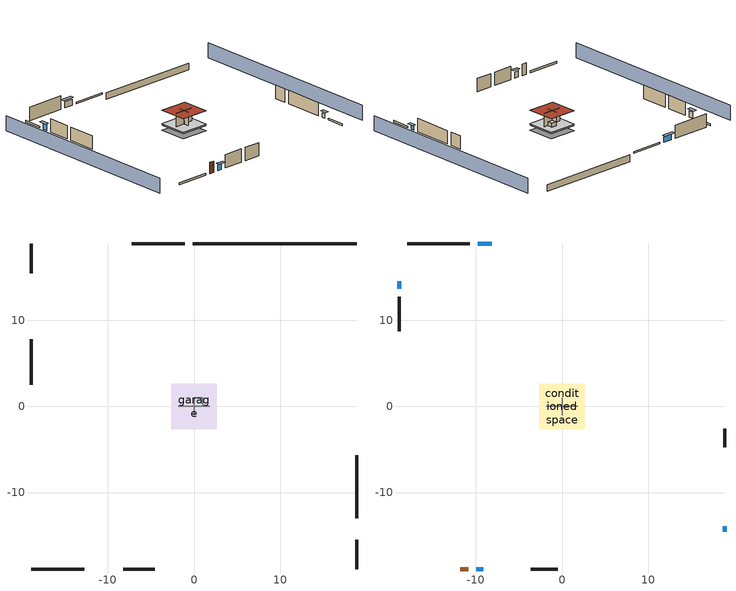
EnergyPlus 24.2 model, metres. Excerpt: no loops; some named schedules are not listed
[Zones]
central ac and furnace airloop ret air zone
 floor adiabatic (AdiabaticConst): 0,0 0,1 1,1 1,0 z0
 wall adiabatic (AdiabaticConst): 0,1 0,0 1,0 1,1 0,1 z0:1
 ceiling adiabatic (AdiabaticConst): 1,0 1,1 0,1 0,0 z1
crawlspace - vented
 floor foundation (Slab2 construction): -2.63,-2.63 -2.63,2.63 2.63,2.63 2.63,-2.63 z-0.91
 wall outside (RimJoist1 construction): -1.09,18.89 -7.22,18.89 z0.3:0.61
 wall outside (RimJoist2 construction): 18.89,-18.89 18.89,-15.47 z0.3:0.61
 wall outside (RimJoist3 construction): -18.89,-18.89 -12.76,-18.89 z0.3:0.61
 wall outside (RimJoist4 construction): -18.89,18.89 -18.89,15.47 z0.3:0.61
 wall foundation (FoundationWall1 construction): 18.89,18.89 -0.16,18.89 z-0.91:0.3
garage
 floor foundation (Slab1 construction): -2.59,-2.59 -2.59,2.59 2.59,2.59 2.59,-2.59 z0
 wall outside (Wall1 construction): 18.89,-12.98 18.89,-5.67 z0.3:2.74
 wall outside (Wall2 construction): -8.22,-18.89 -4.56,-18.89 z0.3:2.74
 wall outside (Wall9 construction): -18.89,7.81 -18.89,2.54 z0.3:2.74
 wall to conditioned space (Wall5 construction Reversed): 1.83,0 -1.83,0 z0.3:2.74
 wall to conditioned space (Wall6 construction Reversed): 0,1.02 0,-1.02 z0.3:2.74
 roof outside (Roof1 construction): -2.59,2.59 -2.59,-2.59 2.59,-2.59 2.59,2.59 z2.74
conditioned space
 floor to crawlspace - vented (Floor1 construction): -2.63,-2.63 -2.63,2.63 2.63,2.63 2.63,-2.63 z0.3
 wall outside (AdiabaticWallConstruction 1): -11.83,-18.89 -10.92,-18.89 z0.3:2.34
 wall outside (AdiabaticWallConstruction): -8.15,18.89 -9.79,18.89 z0.3:1.37; 18.89,-14.55 18.89,-13.91 z0.3:1.13; -9.99,-18.89 -9.15,-18.89 / -18.89,14.54 -18.89,13.69 z0.3:1.43
 wall outside (Wall3 construction): -10.71,18.89 -17.96,18.89 z0.3:2.74
 wall outside (Wall4 construction): 18.89,-4.74 18.89,-2.58 z0.3:2.74
 wall outside (Wall7 construction): -3.63,-18.89 -0.48,-18.89 z0.3:2.74
 wall outside (Wall8 construction): -18.89,12.76 -18.89,8.73 z0.3:2.74
 window (WindowConstruction): -8.15,18.89 -9.79,18.89 z0.3:1.37
 window (WindowConstruction 1): 18.89,-14.54 18.89,-13.91 z0.3:1.13
 window (WindowConstruction 2): -9.99,-18.89 -9.15,-18.89 z0.3:1.43
 window (WindowConstruction 3): -18.89,14.54 -18.89,13.69 z0.3:1.43
 door (Door): -11.83,-18.89 -10.92,-18.89 z0.3:2.34
 roof outside (Roof2 construction): -2.63,2.63 -2.63,-2.63 2.63,-2.63 2.63,2.63 z2.74
shading: -23.46,18.89 -23.46,-18.89 / 23.46,-18.89 23.46,18.89 z0:2.74; -10.09,18.89 -7.84,18.89 -7.84,19.5 -10.09,19.5 z1.68; 18.89,-13.61 18.89,-14.85 19.5,-14.85 19.5,-13.61 z1.43; -8.84,-18.89 -10.29,-18.89 -10.29,-19.5 -8.84,-19.5 z1.74; -18.89,13.38 -18.89,14.85 -19.5,14.85 -19.5,13.38 z1.74
[Building]
Building 1: Terrain=Suburbs
[Site:Location]
Portland Intl Arpt_OR: Latitude {deg}=45.59; Longitude {deg}=-122.6; Time Zone {hr}=-8; Elevation {m}=33; Keep Site Location Information=Yes
[Site:GroundTemperature:Shallow]
10.2558, 8.96328, 8.85977, 9.47314, 11.9355, 14.3863, 16.5111, 17.8571, 17.9714, 16.8767, 14.8061, 12.4304
[Site:WaterMainsTemperature]
Calculation Method=Schedule; Temperature Schedule=mains temperature schedule
[Material] Roughness=Rough; Thermal Absorptance=0.9
Name | Thickness {m} | Conductivity {W/m-K} | Density {kg/m3} | Specific Heat {J/kg-K} | Solar Absorptance | Visible Absorptance
aluminum siding | 0.009525 | 0.089435 | 177.822 | 1046.75 | 0.5 | 0.5
asphalt or fiberglass shingles | 0.00635 | 0.162714 | 1121.4 | 1465.45 | 0.85 | 0.85
concrete 4.0 in. | 0.1016 | 1.803125 | 2242.8 | 837.4 | 0.7 | 0.7
concrete 8.0 in. | 0.2032 | 1.803125 | 2242.8 | 837.4 | 0.7 | 0.7
door material | 0.04445 | 0.0612267 | 512.64 | 1214.23 | 0.7 | 0.7
floor covering | 0.0127 | 0.0433444 | 54.468 | 1339.84 | 0.6 | 0.6
floor stud and cavity | 0.1397 | 0.923637 | 92.3553 | 1139.71 | 0.7 | 0.7
furniture material conditioned space 1; furniture material garage 1 | 0.1524 | 0.115458 | 640.8 | 1214.23 | 0.6 | 0.6
gypsum board | 0.0127 | 0.160291 | 801 | 837.4 | 0.6 | 0.6
osb sheathing 0.5 in. | 0.0127 | 0.115458 | 512.64 | 1214.23 | 0.6 | 0.6
osb sheathing 0.5 in. 1; osb sheathing 0.5 in. 2; osb sheathing 0.5 in. 3 | 0.0127 | 0.115458 | 512.64 | 1214.23 | 0.7 | 0.7
osb sheathing 0.75 in. | 0.01905 | 0.115458 | 512.64 | 1214.23 | 0.7 | 0.7
rim joist stud and cavity | 0.0508 | 0.178289 | 50.32683 | 1063.81 | 0.6 | 0.6
roof rigid ins | 0.00254769 | 0.029427 | 32.04 | 1214.23 | 0.7 | 0.7
roof stud and cavity | 0.2032 | 0.151258 | 78.34581 | 1123.46 | 0.7 | 0.7
soil 0.5 in. | 0.0127 | 1.3848 | 1842.3 | 418.7 | 0.7 | 0.7
wall rigid ins | 0.512978 | 0.029427 | 32.04 | 1214.23 | 0.7 | 0.7
wall stud and cavity | 0.1397 | 0.419005 | 139.0536 | 1170.24 | 0.6 | 0.6
wall stud and cavity 1 | 0.1397 | 0.549615 | 139.0536 | 1170.24 | 0.7 | 0.7
wall stud and cavity 2 | 0.1397 | 0.506836 | 139.0536 | 1170.24 | 0.7 | 0.7
wall stud and cavity 3 | 0.0889 | 0.380278 | 52.3479 | 1209.89 | 0.7 | 0.7
wall stud and cavity 4 | 0.0889 | 0.391764 | 83.0341 | 1211.67 | 0.7 | 0.7
wood siding; wood siding 1 | 0.0254 | 0.102417 | 544.68 | 1172.36 | 0.7 | 0.7
[Material:NoMass]
Adiabatic: Roughness=Rough; Thermal Resistance {m2-K/W}=176.1; Thermal Absorptance=0.9; Solar Absorptance=0.7; Visible Absorptance=0.7
[WindowMaterial:SimpleGlazingSystem]
WindowMaterial: U-Factor {W/m2-K}=6.58648; Solar Heat Gain Coefficient=0.76
[Construction]
AdiabaticConst: Adiabatic
AdiabaticWallConstruction: wood siding, wall rigid ins, wall stud and cavity 3, gypsum board
AdiabaticWallConstruction 1: wood siding 1, wall rigid ins, wall stud and cavity 3, gypsum board
Door: door material
Floor1 construction: floor stud and cavity, osb sheathing 0.75 in., floor covering
FoundationWall1 construction: concrete 8.0 in.
furniture construction conditioned space 1: furniture material conditioned space 1
furniture construction garage 1: furniture material garage 1
PartitionWallConstruction: gypsum board, wall stud and cavity 4, gypsum board
RimJoist1 construction; RimJoist2 construction; RimJoist3 construction; RimJoist4 construction: aluminum siding, rim joist stud and cavity
Roof1 construction: asphalt or fiberglass shingles, roof rigid ins, osb sheathing 0.5 in.
Roof2 construction: asphalt or fiberglass shingles, osb sheathing 0.75 in., roof stud and cavity, gypsum board
Slab1 construction: concrete 4.0 in.
Slab2 construction: soil 0.5 in.
Wall1 construction; Wall2 construction: aluminum siding, osb sheathing 0.5 in. 1, wall stud and cavity
Wall3 construction; Wall4 construction: aluminum siding, osb sheathing 0.5 in. 1, wall stud and cavity 1, gypsum board
Wall5 construction Reversed: gypsum board, wall stud and cavity 2, osb sheathing 0.5 in. 2
Wall6 construction Reversed: gypsum board, wall stud and cavity 2, osb sheathing 0.5 in. 3
Wall7 construction; Wall8 construction: aluminum siding, osb sheathing 0.5 in. 3, wall stud and cavity 1, gypsum board
Wall9 construction: aluminum siding, osb sheathing 0.5 in. 3, wall stud and cavity
WindowConstruction; WindowConstruction 1; WindowConstruction 2; WindowConstruction 3: WindowMaterial
[Zone] Multiplier=1
Name | Volume {m3} | Part of Total Floor Area
central ac and furnace airloop ret air zone | 1 | No
conditioned space | 67.5074 | Yes
crawlspace - vented | 33.7537 | Yes
garage | 65.242 | Yes
[Space]
Name | Zone | Space Type | Volume {m3}
central ac and furnace airloop ret air space | central ac and furnace airloop ret air zone | Plenum Space Type
conditioned space 1 | conditioned space |  | 67.5074
crawlspace - vented 1 | crawlspace - vented |  | 33.7537
garage 1 | garage |  | 65.242
[SpaceList]
Plenum Space Type: central ac and furnace airloop ret air space
[OtherEquipment] Design Level Calculation Method=EquipmentLevel
Name | Fuel Type | Zone or ZoneList or Space or SpaceList | Schedule | Design Level {W} | Fraction Latent | Fraction Radiant | Fraction Lost
central ac and furnace airloop_0 RetCondToRP; central ac and furnace airloop_0 RetSensLkToRP | None | central ac and furnace airloop ret air space | Always On Discrete | 0 | 0 | 0 | 0
central ac and furnace airloop_0 RetLatLkToRP | None | central ac and furnace airloop ret air space | Always On Discrete | 0 | 1 | 0 | 0
central ac and furnace airloop_0 SupCondToLv; central ac and furnace airloop_0 SupSensLkToCond; mech vent house fan sensible load; water heater sens | None | conditioned space 1 | Always On Discrete | 0 | 0 | 0 | 0
central ac and furnace airloop_0 SupLatLkToCond; mech vent house fan latent load; water heater lat | None | conditioned space 1 | Always On Discrete | 0 | 1 | 0 | 0
clothes dryer 1 | NaturalGas | conditioned space 1 | clothes_dryer | 5471.9 | 0.015 | 0.081 | 0.85
cooking range 1 | Electricity | conditioned space 1 | cooking_range | 0 | 0.08 | 0.432 | 0.2
general water use latent | None | conditioned space 1 | general water use schedule | 44.1266 | 1 | 0 | 0
general water use sensible | None | conditioned space 1 | general water use schedule | -43.4886 | 0 | 0.6 | 0
water heater energy adjustment1 | Electricity | conditioned space 1 | Always On Discrete | 0.01 | 0 | 0 | 1
central ac and furnace airloop_0 RetCondToDZ; central ac and furnace airloop_0 SupCondToDZ; central ac and furnace airloop_0 SupSensLkToDZ | None | crawlspace - vented 1 | Always On Discrete | 0 | 0 | 0 | 0
central ac and furnace airloop_0 SupLatLkToDZ | None | crawlspace - vented 1 | Always On Discrete | 0 | 1 | 0 | 0
[SurfaceProperty:IncidentSolarMultiplier] Incident Solar Multiplier=1; Incident Solar Multiplier Schedule=trans schedule winter=0.85 summer=0.7
Window1; Window2; Window3; Window4
[InternalMass]
Name | Construction | Zone or ZoneList | Space or SpaceList | Surface Area {m2}
furniture mass conditioned space 1 | furniture construction conditioned space 1 | conditioned space | conditioned space 1 | 11.07404
partition wall mass | PartitionWallConstruction | conditioned space | conditioned space 1 | 27.68511
furniture mass garage 1 | furniture construction garage 1 | garage | garage 1 | 2.67561
[Lights] Design Level Calculation Method=LightingLevel; Return Air Fraction=0; Fraction Radiant=0.6; Fraction Visible=0.2; Fraction Replaceable=1
Name | Zone or ZoneList or Space or SpaceList | Schedule | Lighting Level {W}
interior lighting | conditioned space 1 | lighting_interior | 392.689
garage lighting | garage 1 | lighting_garage | 52.7808
[People]
occupants: Zone or ZoneList or Space or SpaceList=conditioned space 1; Number of People Schedule=occupants; Number of People Calculation Method=People; Number of People=2; Fraction Radiant=0.314171; Sensible Heat Fraction=0.56303; Activity Level Schedule=occupants activity schedule; Carbon Dioxide Generation Rate {m3/s-W}=0; Enable ASHRAE 55 Comfort Warnings=No; Mean Radiant Temperature Calculation Type=EnclosureAveraged
[ElectricEquipment] Zone or ZoneList or Space or SpaceList=conditioned space 1; Design Level Calculation Method=EquipmentLevel
Name | Schedule | Design Level {W} | Fraction Latent | Fraction Radiant | Fraction Lost
clothes dryer | clothes_dryer | 411.88 | 0.015 | 0.081 | 0.85
clothes washer | clothes_washer | 333.786 | 0.03 | 0.162 | 0.7
cooking range | cooking_range | 1351.13 | 0.08 | 0.432 | 0.2
dishwasher | dishwasher | 529.199 | 0.3 | 0.18 | 0.4
fridge | fridge schedule | 45.9075 | 0 | 0.6 | 0
mech vent bath fan 0 | mech vent bath fan 0 schedule | 15 | 0 | 0 | 1
mech vent house fan | mech vent house fan schedule | 0 | 0 | 0 | 1
mech vent house fan cfis | mech vent house fan cfis schedule | 0 | 0 | 0 | 0
mech vent range fan 0 | mech vent range fan 0 schedule | 30 | 0 | 0 | 1
misc plug loads | plug_loads_other | 480.471 | 0.021 | 0.558 | 0.049
misc tv | plug_loads_tv | 689.401 | 0 | 0.6 | 0
whole house fan | Always On Discrete | 0 | 0 | 0 | 1
[ZoneInfiltration:DesignFlowRate] Schedule=Always On Discrete
Name | Zone or ZoneList or Space or SpaceList | Design Flow Rate Calculation Method | Design Flow Rate {m3/s} | Air Changes per Hour {1/hr} | Constant Term Coefficient | Temperature Term Coefficient | Velocity Term Coefficient | Velocity Squared Term Coefficient
infil flow; natural vent flow; whole house fan flow | conditioned space 1 | Flow/Zone | 0
crawlspace_vented 1 duct leakage imbalance infil flow | crawlspace - vented 1 | Flow/Zone | 0
infil crawlspace - vented 1 | crawlspace - vented 1 | AirChanges/Hour |  | 2.6013 | 1 | 0 | 0 | 0
[ZoneMixing] Schedule=Always On Continuous; Design Flow Rate Calculation Method=Flow/Zone; Design Flow Rate {m3/s}=0
Name | Zone or Space | Source Zone or Space
central ac and furnace airloop_0 ZoneMixDZToCond mix | conditioned space | crawlspace - vented
central ac and furnace airloop_0 ZoneMixCondToDZ mix | crawlspace - vented | conditioned space
[SurfaceProperty:ExposedFoundationPerimeter] Exposed Perimeter Calculation Method=TotalExposedPerimeter
Name | Total Exposed Perimeter {m}
Slab2 | 19.05
Slab1 | 16.24584
[ZoneInfiltration:EffectiveLeakageArea]
infil garage 1: Zone or Space=garage 1; Schedule=Always On Discrete; Effective Air Leakage Area {cm2}=271.837; Stack Coefficient=0.000129147; Wind Coefficient=4.64657e-05
[AvailabilityManager:Scheduled]
central ac and furnace airloop Availability Manager: Schedule=Always On Discrete
[AirLoopHVAC:ReturnPlenum]
Air Loop HVAC Return Plenum 1: Zone=central ac and furnace airloop ret air zone
[WaterUse:Equipment]
dishwasher: Peak Flow Rate {m3/s}=9.40608e-06; Flow Rate Fraction Schedule=hot_water_dishwasher
[Foundation:Kiva] Wall Depth Below Slab {m}=0.2032
Name | Initial Indoor Air Temperature {C} | Wall Height Above Grade {m}
Foundation Kiva 1 | 13.4258 | 0.1016
Foundation Kiva 2 | 7.47214 | 0.3048
[Foundation:Kiva:Settings]
Soil Conductivity {W/m-K}=1.3848; Soil Density {kg/m3}=1842.3; Soil Specific Heat {J/kg-K}=418.7; Ground Solar Absorptivity=0.9; Ground Thermal Absorptivity=0.9; Ground Surface Roughness {m}=0.03; Far-Field Width {m}=40; Deep-Ground Boundary Condition=ZeroFlux; Deep-Ground Depth {m}=40; Minimum Cell Dimension {m}=0.2; Maximum Cell Growth Coefficient=3; Simulation Timestep=Timestep
[Exterior:Lights]
exterior lighting: Schedule=exterior lighting schedule; Design Level {W}=26.4427
[EnergyManagementSystem:GlobalVariable]
central_ac_and_furnace_airloop_0_DuctImbalLkExhFanEquivCond
central_ac_and_furnace_airloop_0_DuctImbalLkExhFanEquivDZ
central_ac_and_furnace_airloop_0_DuctImbalLkSupFanEquivCond
central_ac_and_furnace_airloop_0_DuctImbalLkSupFanEquivDZ
central_ac_and_furnace_airloop_0_DZ_T
central_ac_and_furnace_airloop_0_DZ_W
central_ac_and_furnace_airloop_0_RetCondToDZ
central_ac_and_furnace_airloop_0_RetCondToRP
central_ac_and_furnace_airloop_0_RetLatLkToRP
central_ac_and_furnace_airloop_0_RetSensLkToRP
central_ac_and_furnace_airloop_0_SupCondToDZ
central_ac_and_furnace_airloop_0_SupCondToLv
central_ac_and_furnace_airloop_0_SupLatLkToCond
central_ac_and_furnace_airloop_0_SupLatLkToDZ
central_ac_and_furnace_airloop_0_SupSensLkToCond
central_ac_and_furnace_airloop_0_SupSensLkToDZ
central_ac_and_furnace_airloop_0_ZoneMixCondToDZ
central_ac_and_furnace_airloop_0_ZoneMixDZToCond
central_ac_and_furnace_airloop_AH_MFR
central_ac_and_furnace_airloop_AH_Tout
central_ac_and_furnace_airloop_AH_VFR
central_ac_and_furnace_airloop_AH_Wout
central_ac_and_furnace_airloop_Fan_RTF
central_ac_and_furnace_airloop_RA_T
central_ac_and_furnace_airloop_Ra_W
infil_program_Qfan
infil_program_Qinf
natural_vent_program_Qnv
natural_vent_program_Qwhf
[EnergyManagementSystem:Sensor]
Name | Output:Variable or Output:Meter Index Key | Output:Variable or Output:Meter
airflow_gain | infil flow | Infiltration Sensible Heat Gain Energy
airflow_gain_1 | natural vent flow | Infiltration Sensible Heat Gain Energy
airflow_gain_2 | whole house fan flow | Infiltration Sensible Heat Gain Energy
airflow_loss | infil flow | Infiltration Sensible Heat Loss Energy
airflow_loss_1 | natural vent flow | Infiltration Sensible Heat Loss Energy
airflow_loss_2 | whole house fan flow | Infiltration Sensible Heat Loss Energy
central_ac_and_furnace_airloop_0_DZ_T_s | crawlspace - vented | Zone Air Temperature
central_ac_and_furnace_airloop_0_DZ_W_s | crawlspace - vented | Zone Mean Air Humidity Ratio
central_ac_and_furnace_airloop_AH_MFR_s | Node 8 | System Node Mass Flow Rate
central_ac_and_furnace_airloop_AH_Tout_s | Node 8 | System Node Temperature
central_ac_and_furnace_airloop_AH_VFR_s | Node 8 | System Node Current Density Volume Flow Rate
central_ac_and_furnace_airloop_AH_Wout_s | Node 8 | System Node Humidity Ratio
central_ac_and_furnace_airloop_RA_T_s | Node 11 | System Node Temperature
central_ac_and_furnace_airloop_Ra_W_s | Node 11 | System Node Humidity Ratio
clg_load_cond |  | Cooling:EnergyTransfer:Zone:CONDITIONED SPACE
clg_load_duct |  | Cooling:EnergyTransfer:Zone:CENTRAL AC AND FURNACE AIRLOOP RET AIR ZONE
clg_sp_s; clg_sp_s_1 | cooling setpoint | Schedule Value
clothes_dryer_exhaust_0_sch_s | clothes_dryer | Schedule Value
cool_season | cooling season schedule | Schedule Value
ducts_conv | central ac and furnace airloop_0 RetCondToRP | Other Equipment Convective Heating Energy
ducts_conv_1 | central ac and furnace airloop_0 RetLatLkToRP | Other Equipment Convective Heating Energy
ducts_conv_2 | central ac and furnace airloop_0 RetSensLkToRP | Other Equipment Convective Heating Energy
ducts_conv_3 | central ac and furnace airloop_0 SupCondToLv | Other Equipment Convective Heating Energy
ducts_conv_4 | central ac and furnace airloop_0 SupLatLkToCond | Other Equipment Convective Heating Energy
ducts_conv_5 | central ac and furnace airloop_0 SupSensLkToCond | Other Equipment Convective Heating Energy
ducts_rad | central ac and furnace airloop_0 RetCondToRP | Other Equipment Radiant Heating Energy
ducts_rad_1 | central ac and furnace airloop_0 RetLatLkToRP | Other Equipment Radiant Heating Energy
ducts_rad_2 | central ac and furnace airloop_0 RetSensLkToRP | Other Equipment Radiant Heating Energy
ducts_rad_3 | central ac and furnace airloop_0 SupCondToLv | Other Equipment Radiant Heating Energy
ducts_rad_4 | central ac and furnace airloop_0 SupLatLkToCond | Other Equipment Radiant Heating Energy
ducts_rad_5 | central ac and furnace airloop_0 SupSensLkToCond | Other Equipment Radiant Heating Energy
htg_load_cond |  | Heating:EnergyTransfer:Zone:CONDITIONED SPACE
htg_load_duct |  | Heating:EnergyTransfer:Zone:CENTRAL AC AND FURNACE AIRLOOP RET AIR ZONE
htg_sp_s; htg_sp_s_1 | heating setpoint | Schedule Value
ig_ee_conv | clothes dryer | Electric Equipment Convective Heating Energy
ig_ee_conv_2 | cooking range | Electric Equipment Convective Heating Energy
ig_ee_conv_3 | dishwasher | Electric Equipment Convective Heating Energy
ig_ee_conv_4 | fridge | Electric Equipment Convective Heating Energy
ig_ee_conv_5 | misc plug loads | Electric Equipment Convective Heating Energy
ig_ee_conv_6 | misc tv | Electric Equipment Convective Heating Energy
ig_ee_conv_7 | whole house fan | Electric Equipment Convective Heating Energy
ig_ee_rad | clothes dryer | Electric Equipment Radiant Heating Energy
ig_ee_rad_2 | cooking range | Electric Equipment Radiant Heating Energy
ig_ee_rad_3 | dishwasher | Electric Equipment Radiant Heating Energy
ig_ee_rad_4 | fridge | Electric Equipment Radiant Heating Energy
ig_ee_rad_5 | misc plug loads | Electric Equipment Radiant Heating Energy
ig_ee_rad_6 | misc tv | Electric Equipment Radiant Heating Energy
ig_ee_rad_7 | whole house fan | Electric Equipment Radiant Heating Energy
ig_lgt_conv | interior lighting | Lights Convective Heating Energy
ig_lgt_rad | interior lighting | Lights Radiant Heating Energy
ig_lgt_vis | interior lighting | Lights Visible Radiation Heating Energy
ig_oe_conv | clothes dryer 1 | Other Equipment Convective Heating Energy
ig_oe_conv_1 | cooking range 1 | Other Equipment Convective Heating Energy
ig_oe_conv_2 | general water use latent | Other Equipment Convective Heating Energy
ig_oe_conv_3 | general water use sensible | Other Equipment Convective Heating Energy
ig_oe_conv_4 | water heater energy adjustment1 | Other Equipment Convective Heating Energy
ig_oe_conv_5 | water heater lat | Other Equipment Convective Heating Energy
ig_oe_conv_6 | water heater sens | Other Equipment Convective Heating Energy
ig_oe_rad | clothes dryer 1 | Other Equipment Radiant Heating Energy
ig_oe_rad_1 | cooking range 1 | Other Equipment Radiant Heating Energy
ig_oe_rad_2 | general water use latent | Other Equipment Radiant Heating Energy
ig_oe_rad_3 | general water use sensible | Other Equipment Radiant Heating Energy
ig_oe_rad_4 | water heater energy adjustment1 | Other Equipment Radiant Heating Energy
ig_oe_rad_5 | water heater lat | Other Equipment Radiant Heating Energy
ig_oe_rad_6 | water heater sens | Other Equipment Radiant Heating Energy
ig_ppl_conv | occupants | People Convective Heating Energy
ig_ppl_rad | occupants | People Radiant Heating Energy
im_conv | furniture mass conditioned space 1 | Surface Inside Face Convection Heat Gain Energy
im_conv_1 | partition wall mass | Surface Inside Face Convection Heat Gain Energy
im_ig | furniture mass conditioned space 1 | Surface Inside Face Internal Gains Radiation Heat Gain Energy
im_ig_1 | partition wall mass | Surface Inside Face Internal Gains Radiation Heat Gain Energy
im_lgt | furniture mass conditioned space 1 | Surface Inside Face Lights Radiation Heat Gain Energy
im_lgt_1 | partition wall mass | Surface Inside Face Lights Radiation Heat Gain Energy
im_sol | furniture mass conditioned space 1 | Surface Inside Face Solar Radiation Heat Gain Energy
im_sol_1 | partition wall mass | Surface Inside Face Solar Radiation Heat Gain Energy
im_surf | furniture mass conditioned space 1 | Surface Inside Face Net Surface Thermal Radiation Heat Gain Energy
im_surf_1 | partition wall mass | Surface Inside Face Net Surface Thermal Radiation Heat Gain Energy
mech_vent_bath_fan_0_sch_s | mech vent bath fan 0 schedule | Schedule Value
mech_vent_range_fan_0_sch_s | mech vent range fan 0 schedule | Schedule Value
mv_conv | mech vent bath fan 0 | Electric Equipment Convective Heating Energy
mv_conv_1 | mech vent house fan | Electric Equipment Convective Heating Energy
mv_conv_2 | mech vent house fan cfis | Electric Equipment Convective Heating Energy
mv_conv_3 | mech vent range fan 0 | Electric Equipment Convective Heating Energy
mv_conv_4 | mech vent house fan latent load | Other Equipment Convective Heating Energy
mv_conv_5 | mech vent house fan sensible load | Other Equipment Convective Heating Energy
mv_rad | mech vent bath fan 0 | Electric Equipment Radiant Heating Energy
mv_rad_1 | mech vent house fan | Electric Equipment Radiant Heating Energy
mv_rad_2 | mech vent house fan cfis | Electric Equipment Radiant Heating Energy
mv_rad_3 | mech vent range fan 0 | Electric Equipment Radiant Heating Energy
mv_rad_4 | mech vent house fan latent load | Other Equipment Radiant Heating Energy
mv_rad_5 | mech vent house fan sensible load | Other Equipment Radiant Heating Energy
natural_vent_s | natural vent schedule | Schedule Value
out_pb_s |  | Site Outdoor Air Barometric Pressure
out_wt_s |  | Site Outdoor Air Humidity Ratio
site_vw_s |  | Site Wind Speed
ss_back_out | Window1 | Surface Window Shortwave from Zone Back Out Window Heat Transfer Rate
ss_back_out_1 | Window2 | Surface Window Shortwave from Zone Back Out Window Heat Transfer Rate
ss_back_out_2 | Window3 | Surface Window Shortwave from Zone Back Out Window Heat Transfer Rate
ss_back_out_3 | Window4 | Surface Window Shortwave from Zone Back Out Window Heat Transfer Rate
ss_conv | Door1 | Surface Inside Face Convection Heat Gain Energy
ss_conv_1 | Window1 | Surface Inside Face Convection Heat Gain Energy
ss_conv_2 | Window2 | Surface Inside Face Convection Heat Gain Energy
ss_conv_3 | Window3 | Surface Inside Face Convection Heat Gain Energy
ss_conv_4 | Window4 | Surface Inside Face Convection Heat Gain Energy
ss_ig | Door1 | Surface Inside Face Internal Gains Radiation Heat Gain Energy
ss_ig_1 | Window1 | Surface Inside Face Internal Gains Radiation Heat Gain Energy
ss_ig_2 | Window2 | Surface Inside Face Internal Gains Radiation Heat Gain Energy
ss_ig_3 | Window3 | Surface Inside Face Internal Gains Radiation Heat Gain Energy
ss_ig_4 | Window4 | Surface Inside Face Internal Gains Radiation Heat Gain Energy
ss_lgt | Door1 | Surface Inside Face Lights Radiation Heat Gain Energy
ss_sol | Door1 | Surface Inside Face Solar Radiation Heat Gain Energy
ss_surf | Door1 | Surface Inside Face Net Surface Thermal Radiation Heat Gain Energy
ss_surf_1 | Window1 | Surface Inside Face Net Surface Thermal Radiation Heat Gain Energy
ss_surf_2 | Window2 | Surface Inside Face Net Surface Thermal Radiation Heat Gain Energy
ss_surf_3 | Window3 | Surface Inside Face Net Surface Thermal Radiation Heat Gain Energy
ss_surf_4 | Window4 | Surface Inside Face Net Surface Thermal Radiation Heat Gain Energy
ss_trans_in | Window1 | Surface Window Transmitted Solar Radiation Rate
ss_trans_in_1 | Window2 | Surface Window Transmitted Solar Radiation Rate
ss_trans_in_2 | Window3 | Surface Window Transmitted Solar Radiation Rate
ss_trans_in_3 | Window4 | Surface Window Transmitted Solar Radiation Rate
ss_trans_out | Window1 | Surface Inside Face Initial Transmitted Diffuse Transmitted Out Window Solar Radiation Rate
